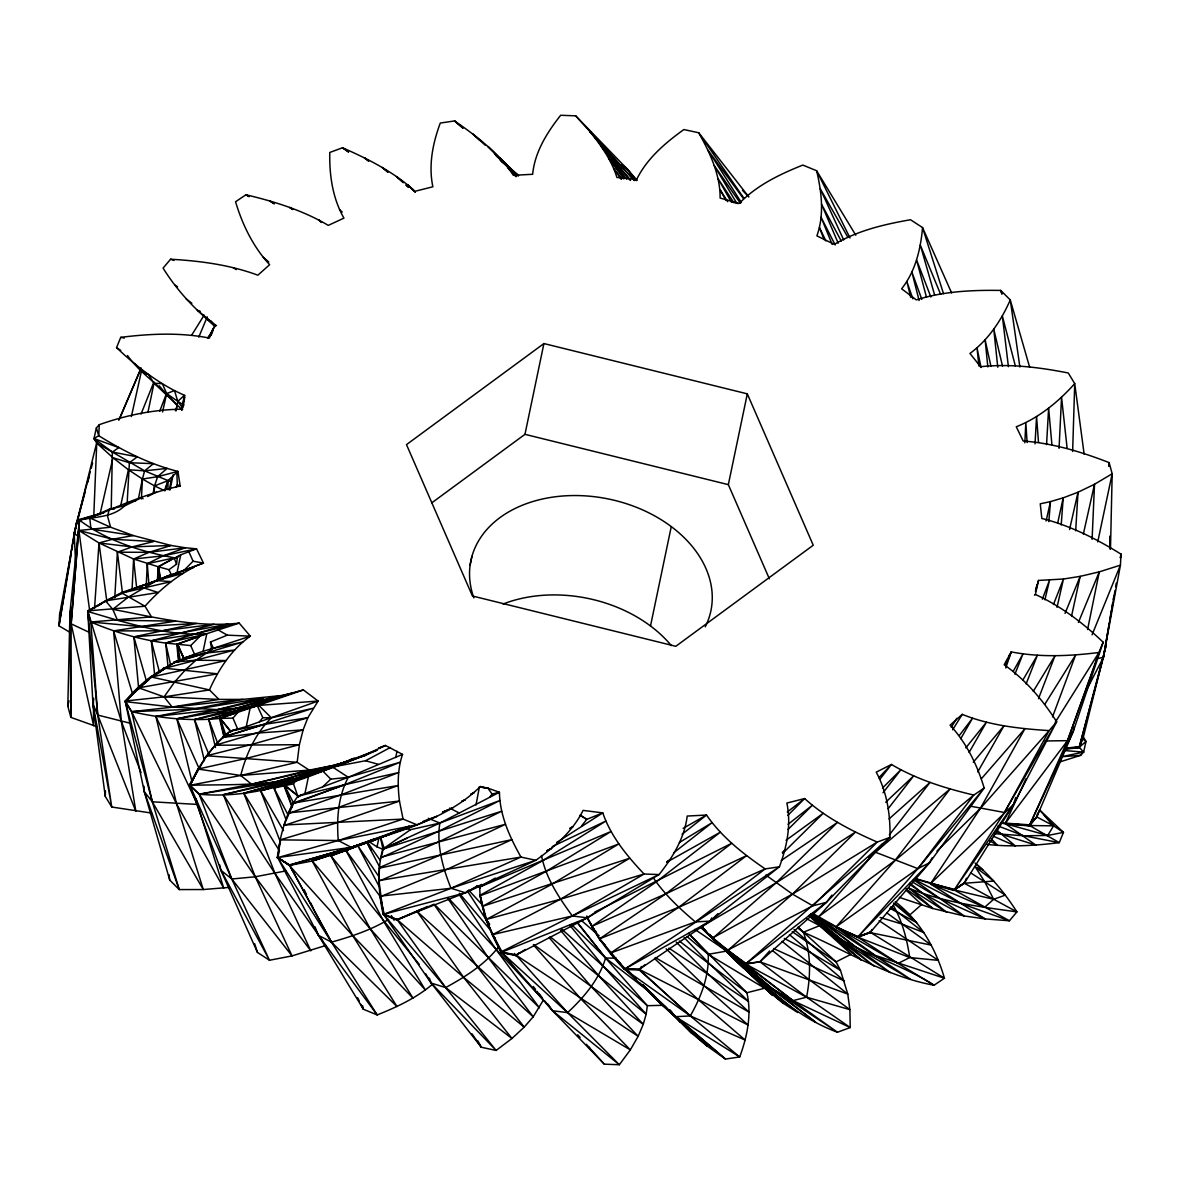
<?xml version="1.0" encoding="UTF-8"?>
<svg xmlns="http://www.w3.org/2000/svg" width="1180" height="1180" viewBox="0 0 1180 1180"><rect width="100%" height="100%" fill="white"/><g stroke="black" fill="none" stroke-linecap="round" stroke-linejoin="round"><path stroke-width="1.5" d="M167.958 489.671L168.017 480.599L177.9 471.395C149.639 464.3 123.354 451.025 98.722 435.7L96.377 427.883L99.297 424.682C126.053 415.154 154.388 409.401 182.723 409.18M97.011 726.718L70.859 717.381L67.82 706.23L69.945 612.671L79.502 519.466L104.091 512.4M1110.483 548.995L1112.179 473.77L1109.141 462.619C1081.573 451.896 1052.84 443.178 1023.193 441.025L1016.26 426.762C1039.108 417.764 1058.475 401.731 1074.729 383.618L1068.254 372.983C1039.447 367.319 1009.874 363.543 980.521 366.729L969.975 353.44C988.235 339.929 1001.23 320.532 1010.272 299.927L1000.758 290.428C972.409 289.985 943.528 291.254 916.314 299.897L901.623 288.79C915.356 271.489 920.695 249.187 922.554 227.578L910.518 219.745C884.189 224.318 857.506 230.616 834.304 244.378L816.885 235.853C824.451 214.922 821.605 191.942 816.649 170.761L802.828 165.067C779.818 174.271 756.631 185.334 739.241 203.462L720.125 198.048C720.272 174.655 709.932 152.766 698.737 132.765L683.869 129.549C665.255 142.928 646.92 158.489 636.654 179.448L616.919 177.472C611.697 160.303 601.033 145.509 589.985 131.629L634.383 180.555L575.663 115.832L560.662 115.271C547.137 132.411 534.747 152.058 532.652 174.286L513.374 175.319C498.447 152.81 476.543 136.098 454.551 120.935L440.288 123.045C432.75 143.222 428.34 165.392 432.868 186.779L415.065 191.278C394.031 172.147 368.367 159.049 342.495 147.766L329.781 152.456C329.279 174.994 332.583 198.314 343.941 218.123L328.276 225.38C302.935 210.335 274.468 201.544 245.956 194.774L235.558 201.751C242.402 224.761 253.257 246.945 269.63 264.689L257.874 275.191C229.967 264.836 200.157 260.898 170.584 259.231L163.076 268.096C176.587 289.838 194.081 308.776 213.905 324.898L210.807 320.916M151.556 813.064L111.746 807.017L105.271 796.382L105.433 790.895M1072.635 451.424L1074.729 383.618L1084.14 454.182M111.245 508.55L112.351 452.029L94.002 438.577L96.377 427.883M536.915 991.259L543.405 1000.05L533.212 1016.806L524.2 1027.131L463.563 977.291L397.129 919.589L383.146 914.456C378.5 892.995 376.966 870.575 382.704 849.158L439.845 823.05L499.435 792.267C499.819 815.483 509.745 837.225 520.985 857.078L535.853 860.294C554.482 846.915 572.802 831.354 583.067 810.394L602.788 812.887C610.842 836.502 627.155 856.12 644.059 874.011L659.06 874.572C672.6 857.565 684.577 838.051 687.202 816.058L706.525 815.041C721.732 837.136 743.238 853.907 765.171 868.908L779.434 866.798C786.971 846.621 791.382 824.451 786.854 803.064L804.657 798.565C825.705 817.696 851.355 830.794 877.242 842.077L889.941 837.387C890.517 815.011 887.05 792.016 876.209 772.163L891.461 764.463C916.786 779.508 945.254 788.299 973.78 795.069L984.179 788.092C977.32 765.083 966.479 742.899 950.092 725.154L962.246 714.357C989.755 725.538 1019.756 728.694 1049.153 730.612L1056.66 721.747C1042.663 699.902 1025.538 679.724 1004.18 664.768L1011.245 651.891C1040.155 657.54 1069.936 656.124 1098.993 652.481L1103.167 642.23C1083.137 623.055 1060.761 605.945 1035.376 594.484L1034.506 595.177M434.151 904.588L477.782 967.32L524.2 1027.131L511.958 1038.474L496.131 1050.451L481.263 1047.235L431.172 983.073L383.264 913.881L378.972 880.575L379.429 867.61L439.034 841.738L501.707 811.206L382.704 849.158L383.146 850.072L380.506 837.741M127.101 504.111L129.387 462.737L137.234 456.867L112.351 452.029L96.686 443.016L94.002 438.577L98.722 435.7L99.297 424.682M93.781 515.867L96.775 442.412L74.192 533.375L59 625.857L69.841 632.259M157.427 581.342L158.061 566.71L180.747 554.807L196.529 548.818L203.462 563.081L138.311 587.227M1092.105 539.304L1094.509 484.272L1112.179 473.77L1097.739 541.915M146.276 585.472L147.264 563.73L163.106 555.869L185.422 547.771L196.529 548.818L163.106 555.869L133.591 559.01L99.002 542.962L78.913 530.484L79.502 519.466M797.606 927.923L803.388 932.244C846.562 950.844 887.05 976.745 934.044 985.226L944.442 978.25L870.132 932.185L857.432 936.876L836.222 926.684L812.519 913.32M1024.845 442.825L1025.833 422.588L1027.102 442.515M1059.065 448.356L1061.543 397.321L1067.118 448.149M132.027 590.221L133.591 559.01L148.99 552.328L171.056 545.47L185.422 547.771L148.99 552.328L117.395 552.196L114.77 597.862M141.423 498.963L142.426 479.021L144.609 470.85L153.429 463.666L129.387 462.737L112.956 457.737L96.686 443.016M158.061 580L158.061 566.71L133.591 559.01L136.511 586.504M90.241 471.823L76.567 522.681L59.575 614.839L59 625.857L71.331 553.45M158.061 566.71L168.961 569.704L176.543 564.158L177.398 556.842M1035.022 443.901L1036.571 416.555L1038.488 442.235M149.447 583.023L121.924 592.434L87.748 610.871L144.993 606.225C158.931 590.59 175.171 576.843 193.889 567.255L168.46 575.663L149.418 583.554L154.565 581.932M1046.557 444.595L1048.622 408.236L1051.911 444.698M71.552 607.464L69.945 612.671L70.859 717.381L71.169 623.837L79.517 520.144L104.047 512.504M1075.688 530.808L1078.019 492.222L1094.509 484.272L1083.343 534.157M94.533 608.541L99.002 542.962L112.587 539.245L133.355 535.558L171.056 545.47L132.057 546.915L99.002 542.962L106.716 600.413M154.049 493.225L154.58 485.909L157.589 476.705L167.073 468.416L144.609 470.85L128.399 469.728L112.956 457.737L99.902 514.76M1061.204 524.967L1063.195 497.857L1078.019 492.222L1069.567 529.54M79.385 520.587L71.169 623.837L93.633 725.715L93.382 698.221M1048.813 521.619L1050.466 501.603L1063.195 497.857L1057.723 522.858M277.374 857.063L289.336 865.442L312.213 861.002L352.82 935.725L396.981 1006.54L331.477 942.142L289.395 864.896L277.256 857.639L289.395 864.896L331.477 942.142L377.172 1014.933C396.524 1007.189 415.788 998.25 431.88 984.784M975.063 863.023C991.628 876.858 1005.286 893.791 1016.924 911.904L1009.416 920.769L985.167 918.925L930.607 884.012L953.853 890.428L964.37 882.876L953.971 889.853L915.695 878.554M105.271 796.382L92.955 704.106L93.618 698.707M278.303 854.482L280.176 839.865C283.628 824.555 288.466 808.979 297.862 796.19L348.307 777.281L402.542 754.374L385.432 745.465L378.957 748.061M986.863 844.393C1010.95 847.107 1035.288 845.662 1059.271 842.638L1063.446 832.387L1053.592 825.838L1029.565 825.543L1001.127 823.139L1029.226 825.985L1036.777 816.929L1073.402 731.04L1073.874 727.411M277.256 857.639L280.176 839.865L337.554 822.622L399.459 801.087C397.557 785.526 397.409 769.36 402.542 754.374M1059.566 762.014L1080.703 755.318L1083.623 752.117L1079.198 747.25L1103.433 657.319L1115.041 590.413M1115.631 586.784L1116.236 583.156M169.345 489.774L171.631 477.944M183.018 407.483L184.744 397.306M71.951 549.821L72.57 546.207M73.175 542.579L76.567 522.681L78.234 519.451M688.545 933.38L746.866 992.734C751.911 1014.21 747.206 1036.63 739.713 1056.956L690.285 1015.921L639.177 969.901L641.522 966.45M1109.288 622.937L1103.433 657.319L1085.954 691.2M1109.908 619.308L1111.442 610.267M1112.062 606.638L1112.681 603.024M1113.301 599.396L1113.905 595.782M476.012 804.952L479.404 786.927L487.93 788.166L499.435 792.267L492.06 794.066L490.098 796.707M153.179 493.048L154.58 485.909L168.017 480.599L170.702 481.617M204.435 760.746L194.494 719.608L303.408 689.946L318.113 701.053L246.266 726.57L229.953 731.202L230.144 732.249L230.897 731.379L220.173 718.384C190.555 721.481 160.583 718.237 131.644 711.658L125.08 701.584C147.5 673.205 179.581 657.599 213.492 648.263L250.322 636.168L239.201 623.114C196.573 627.893 154.329 617.229 112.764 609.323L105.581 600.885L87.984 611.535L121.348 721.437L141.04 772.664M1026.01 778.771L1005.448 823.124L1029.756 824.85L1036.777 816.929L1029.344 825.425L1005.316 823.699L1035.907 845.116L1002.808 834.688L996.274 831.502M138.385 498.875L142.426 479.021L128.399 469.728L120.714 505.571M1087.591 629.53L1099.288 571.858L1120.425 565.161L1121 554.143C1096.382 538.817 1070.083 525.543 1041.822 518.448L1040.244 503.816L1050.466 501.603L1046.114 521M162.56 411.997L166.675 393.545L174.478 390.61L185.024 395.625M85.874 518.522L100.492 513.875C125.67 502.739 152.795 491.927 180.186 486.042L177.9 471.395L157.589 476.705L142.426 479.021L154.58 485.909L164.463 490.644L168.017 480.599L144.609 470.85L112.351 452.029L118.856 447.603L94.002 438.577L95.846 441.128M87.748 610.871L92.955 704.106L111.746 807.017L97.748 715.08L90.786 622.008L87.63 611.432L105.581 600.885L121.879 593.053L156.66 580.59L183.166 573.288L168.46 575.663L149.418 583.554M147.957 412.218L153.887 383.78M181.587 410.168L184.596 396.465M169.994 489.921L173.15 474.847M212.267 332.539L213.019 328.955L215.542 325.075L197.237 310.193L200.187 311.284M228.787 887.434L203.285 889.543L179.242 889.573L152.323 801.81L125.419 702.1L138.694 687.822L151.276 676.405L151.453 677.468L169.655 665.653M175.392 573.878L176.926 573.067L180.747 554.807M202.99 651.935L206.795 633.69L239.201 623.114L194.007 634.25L165.672 643.071C139.874 639.59 114.711 632.2 90.786 622.008L151.468 616.86L144.993 606.225L121.879 593.053L171.1 581.607L156.66 580.59L128.31 597.124L112.764 609.323L117.543 620.297C146.438 628.129 176.749 636.02 206.795 633.69M325.842 945.46L292.035 955.903L269.483 960.255L257.447 952.422L220.926 870.265L189.641 784.715C199.759 764.729 211.987 745.037 229.953 731.202L265.397 724.196L307.832 717.764L318.113 701.053L258.863 705.389L194.494 719.608L209.14 754.964M246.266 726.57L250.116 708.162L303.408 689.946L208.713 719.343L215.512 747.515M288.451 813.492L341.404 794.686L398.634 772.561L344.752 784.7L293.068 803.108L398.132 785.526L338.778 807.312L283.761 825.587L293.525 803.58L344.752 784.7L400.271 762.177L348.307 777.281L330.784 779.139L322.435 787.06M304.779 794.273L308.614 775.88L345.917 761.513M383.485 849.585L377.04 846.886L378.883 838.051M395.713 757.457L396.996 751.336M382.704 849.158L410.448 829.702L439.845 823.05L499.877 800.497L438.945 831.133L380.934 857.801L382.704 851.621M379.311 868.185L511.751 839.673L444.506 870.457L380.196 896.712L383.839 914.707L445.642 987.572L496.131 1050.451L431.172 983.073L425.611 973.662M378.854 881.15L440.671 854.866L505.453 824.289L381.051 857.226M470.112 565.161L471.971 556.282M431.865 502.798L524.967 434.329L543.921 343.557L747.309 393.854L813.241 545.234L675.801 646.301L472.428 595.989L406.495 444.624L543.921 343.557M552.211 846.606L605.856 821.059L542.476 860.781L480.068 895.281L486.425 919.427L492.517 935.165L501.058 952.437L516.029 955.077L638.144 1036.306L630.327 1049.876L619.338 1064.729L604.337 1064.168L552.55 1010.729L501.175 951.862L485.644 919.102L480.068 895.281L479.655 887.065L495.334 878.082M650.505 625.975L671.273 526.605M666.169 948.809L704.003 985.536L748.135 1025.066L639.265 969.37L624.146 969.37C609.662 953.086 595.207 936.153 586.77 916.005M599.602 939.324L604.647 944.664L599.602 939.324L586.888 917.347M769.36 578.82L728.34 484.641L747.309 393.854M798.034 927.185L836.06 961.877L840.47 970.358L847.771 994.076L849.895 1009.652L850.22 1027.544L837.505 1032.235C787.385 1014.063 752.279 971.892 712.425 938.543L775.909 882.994L837.476 822.386L781.234 860.471M812.4 913.895L910.341 979.149L855.987 947.142L818.124 917.524L882.566 843.612M818.124 917.524L836.104 927.244L857.432 936.876L898.069 963.426L934.044 985.226C894.115 959.34 843.567 949.826 808.993 915.739M1005.67 665.889L1006.791 660.52M67.82 706.23L68.956 700.846M176.13 410.832L177.797 401.377L174.478 390.61C153.105 379.311 133.974 364.296 116.555 347.613L120.729 337.362C150.126 333.675 180.275 332.288 209.494 338.1M1071.573 615.99L1080.187 576.356L1099.288 571.858L1078.402 622.465M76.567 522.681L74.192 533.375L75.668 564.512M131.364 416.57L141.674 370.048M993.958 833.64L1023.738 835.779L1047.722 835.47L1053.592 825.838L1036.777 816.929L1037.559 813.359M1080.703 755.318L1061.204 756.764L1083.623 752.117L1085.998 741.424L1083.373 737.043L1105.808 646.625L1105.631 642.967M1035.376 594.484L1038.518 580.442L1063.475 579.011L1080.187 576.356L1065.038 613.438M1057.014 607.317L1063.475 579.011L1053.46 604.499M1044.905 599.809L1049.507 580.236L1042.353 599.189M1035.435 591.298L1038.518 580.442M1008.871 657.806L1011.245 651.891L1005.744 667.983M85.329 491.219L74.192 533.375L78.426 536.472M87.645 482.428L89.031 477.163M1066.809 748.046L1079.405 746.616L1105.808 646.625M91.184 468.327L92.601 463.062M212.135 332.185L213.019 328.955L209.848 336.92M483.623 884.912L479.655 887.065L480.172 887.891L479.655 887.065L611.063 831.487L546.03 871.43L482.62 906.314L629.736 858.214L560.485 899.219L492.635 934.604L502.09 952.024L516.029 955.077L567.595 1012.647L619.338 1064.729L552.55 1010.729L544.629 1000.758M211.205 335.327L213.019 328.955L210.084 336.58M165.141 490.733L168.017 480.599M1035.612 589.705L1037.205 584.498M981.406 778.741L1024.889 728.768L980.285 808.492L930.725 883.437L954.561 889.396L964.326 883.274L1013.473 804.509L1015.7 797.518M206.456 756.351L215.203 745.244L307.832 717.764L303.127 729.874L252.033 744.359L206.574 755.775L189.523 785.275L199.169 794.214C245.469 798.491 290.457 785.319 332.509 767.029L348.307 777.281C338.026 796.559 336.566 819.127 338.262 840.529L351.271 847.343C395.861 831.679 445.878 820.705 480.481 786.382M1029.226 825.985L1073.402 731.04L1103.167 642.23L1067.517 740.671L1029.756 824.85M577.241 922.288L605.561 958.042C599.101 979.754 583.805 997.425 567.595 1012.647L552.55 1010.729L547.609 1003.767M175.363 410.67L177.266 405.492C162.353 387.217 141.408 374.768 127.484 355.534M1052.516 716.894L1075.629 654.959L1044.772 704.372M159.684 411.333L166.218 394.253L159.256 385.83M1038.474 698.678L1055.009 655.741L1033.267 691.362M1026.128 683.899L1037.397 655.239L1022.721 680.329M1036.777 816.929L1039.551 809.908L1063.446 832.387L1047.722 835.47L1005.316 823.699M1014.903 674.223L1022.986 653.897L1013.133 671.479M141.025 414.077L153.946 381.907M59.575 614.839L60.947 611.447M1092.075 634.796L1120.425 565.161L1103.433 657.319L1096.53 658.75M1079.405 746.616L1083.373 737.043L1079.081 747.825L1064.817 749.064M198.771 337.156L207.252 316.86M913.099 882.36L939.855 898.511L985.167 918.925L964.237 915.975L932.746 908.482L909.308 888.348C943.543 902.405 980.58 906.786 1016.924 911.904L964.326 883.274L966.45 878.215M118.826 420.272L141.113 367.954M119.505 418.797L141.025 368.529M378.721 748.194L385.432 745.465C356.552 759.345 326.181 771.484 294.823 778.741C260.426 785.91 225.174 784.42 190.275 785.261L198.034 769.05L245.838 758.519L299.381 744.713L303.127 729.874L258.759 732.972L223.227 737.367L215.203 745.244L299.381 744.713L297.168 762.265L309.204 770.098L331.757 765.746L350.534 760.687L294.823 778.741L243.847 793.27L275.014 873.539L310.812 950.844L255.249 876.784L199.169 794.214L189.641 784.715M175.909 487.458L177.295 484.685L176.882 473.033M711.747 917.937L710.095 921.123L639.265 969.37L624.264 968.795L599.72 938.764L665.786 893.85L731.703 843.287L595.03 911.963M639.811 982.925L658.942 1002.056L675.55 1016.703L690.285 1015.921C700.935 997.248 709.254 976.199 708.207 954.34L689.828 934.59M1013.473 804.509L1056.66 721.747L1004.446 812.489L954.561 889.396L1013.473 804.509L930.725 883.437M857.314 937.451L870.117 932.598L929.501 862.757L932.053 857.89M977.748 771.927L1003.974 725.818L973.279 762.206M969.105 752.427L986.465 722.175L965.815 747.869M960.727 738.695L972.467 718.325L959.266 735.553M207.739 338.321L215.129 325.828M1073.402 731.04L1067.517 740.671L1005.448 823.124M210.586 649.28L211.5 647.805L210.438 642.038L227.283 635.15L250.322 636.168C231.619 649.443 218.639 669.193 209.45 689.917L164.079 696.879L125.198 701.023L151.438 677.04L174.242 662.585L242.726 642.053L213.492 648.263L195.983 660.195L185.526 669.694L174.714 681.878L164.079 696.879L172.133 707.027L217.253 709.637L248.464 707.322L293.569 692.822L176.867 718.797L191.883 781.234M951.272 727.308L956.818 718.34M952.658 729.801L962.246 714.357M191.617 335.253L204.169 315.134M1055.215 722.352L1098.993 652.481L1067.517 740.671L1045.244 740.966M895.251 901.727C919.972 920.651 935.902 948.69 944.442 978.25L875.132 955.343L836.104 927.244L858.185 936.551L870.117 932.598L872.094 929.515M181.558 410.006L184.346 395.359L177.797 401.377L166.675 393.545L162.339 383.707L154.049 383.205L148.311 374.414L140.45 370.092L134.594 363.455M929.501 862.757L984.179 788.092L917.863 868.642L858.185 936.551L929.501 862.757L917.863 868.642L836.222 926.684L894.942 860.544L950.062 788.992L868.598 857.904M228.138 733.547L223.227 737.367L312.862 708.31L271.356 717.868C255.485 733.37 246.119 754.226 240.735 775.467L190.275 785.261M498.373 947.157C484.508 964.783 465.082 976.952 445.642 987.572L431.172 983.073L429.417 978.22M136.039 500.63L127.219 502.946C115.434 517.769 96.2 516.339 79.517 520.144C107.469 541.325 142.573 552.166 176.867 558.258L178.741 556.075M703.9 924.486L701.038 927.465L712.425 938.543L745.244 964.267L759.905 961.788L826.369 902.39L831.93 895.119M883.024 792.768L900.856 769.773L882.566 787.96M286.194 820.1L273.967 788.078L293.466 783.815L296.062 780.481L308.614 775.88M888.127 808.757L913.659 775.894L885.708 802.223M889.351 834.865L930.017 782.443L889.042 818.935M880.147 778.889L891.461 764.463L878.761 777.797M581.578 825.956L586.755 819.363L602.788 812.887L556.65 842.49M1029.344 825.425L1036.851 816.545M259.512 721.732L262.816 717.691L271.356 717.868L258.863 705.389L208.713 719.343L217.754 743.429M224.274 736.158L220.173 718.384L232.976 718.104L238.006 712.263L250.116 708.162M207.828 337.701L210.571 334.545M769.596 950.992L759.905 961.788L745.362 963.706L712.543 937.982L701.156 926.89L775.909 882.994L855.441 832.106L792.444 894.115L727.293 950.888L772.635 988.914L815.719 1022.264L743.194 967.63L709.342 934.545M198.004 806.176L223.743 888.142L176.587 803.949L131.644 711.658L125.641 701.658L138.694 687.822L217.371 673.824L163.371 668.072L163.519 669.119L151.438 677.04L209.45 689.917L218.964 699.416L243.006 699.386L280.294 695.639L234.614 708.87L176.867 718.797L199.184 768.726M826.369 902.39L889.941 837.387L746.217 963.529L727.411 950.328L812.799 905.827L826.369 902.39L746.217 963.529M183.8 570.56L193.078 561.208L203.462 563.081L176.926 573.067M170.554 664.591L165.672 643.071L190.732 645.563L200.143 636.123L205.025 634.324L165.672 643.071L168.032 666.862M787.753 815.424L804.657 798.565L787.281 812.032M787.989 829.511L812.356 805.247L788.092 824.289M782.62 853.42L823.198 813.3L786.057 840.263M936.95 851.105L980.285 808.492L1049.153 730.612L1004.446 812.489L969.975 806.102M717.971 913.63L710.095 921.123L625.179 968.795L610.606 953.012L678.736 907.273L746.542 855.648L665.786 893.85L591.918 926.3L656.154 881.976L720.346 832.18L666.715 862.226M782.296 852.432L784.921 849.925M138.576 688.397L148.872 679.65M293.466 783.815L298.186 797.179L297.862 796.19L344.752 784.7M644.914 964.783L639.265 969.37L690.285 1015.921L745.2 1040.082L698.59 999.947L654.546 958.558M682.07 834.275L706.525 815.041L683.146 828.36M673.588 852.904L712.071 822.667L679.4 842.476M124.652 504.922L127.219 502.946M818.242 916.948L894.942 860.544L973.78 795.069L917.863 868.642L875.796 852.344M518.964 952.968L515.955 955.623L501.795 952.57C491.278 934.914 483.49 915.444 480.068 895.281M915.577 879.13L954.34 890.059L964.37 882.876M525.469 949.443L516.029 955.077L587.389 917.848L596.416 911.506M625.179 968.795L779.434 866.798L710.095 921.123L695.359 921.904L610.606 953.012L624.884 969.37L690.285 1015.921M569.807 828.552L572.934 826.649L569.793 828.434M388.603 919.427C370.977 930.106 351.212 936.581 331.477 942.142L318.453 935.327L277.875 857.993L331.477 942.142M502.09 952.024L587.389 917.848L659.06 874.572L572.359 915.946L501.175 951.862M98.102 605.841L101.052 604.086M162.619 579.115L168.46 575.663M176.543 564.158L174.139 557.904L158.828 566.71L159.595 579.159M475.909 886.785L465.451 892.773L397.129 919.589L383.264 913.881M712.543 937.982L792.444 894.115L877.242 842.077L812.799 905.827L792.444 894.115L765.864 875.088M288.274 815.336L273.967 788.078L332.509 767.029L365.52 760.746L390.433 747.471M421.953 909.013L397.055 920.135L383.839 914.707M163.519 669.119L169.64 665.461M481.72 884.395L465.451 892.773L384.134 914.19L380.314 896.136L450.981 888.289L535.853 860.294L465.451 892.773L450.981 888.289L384.134 914.19M546.797 850.824L551.679 848.317L546.797 850.75M147.589 496.515L156.542 491.986M396.259 831.104L372.615 840.927L312.213 861.002L370.299 928.911L425.346 990.005L384.134 922.126L346.02 850.544L312.213 861.002L390.108 834.113L408.708 826.325M422.086 909.175L417.174 911.565L463.563 977.291L511.958 1038.474L445.642 987.572L397.129 919.589L427.558 906.491M105.463 601.461L121.938 593.51L121.924 592.434M406.997 838.213L384.356 848.641L380.668 837.653M401.761 828.788L390.108 834.113L330.961 855.913L370.299 928.911L412.941 998.088L352.82 935.725L289.336 865.442L278.141 857.506L280.176 839.865L338.262 840.529L416.909 824.776L436.703 816.383L423.03 821.339M279.498 850.942L243.847 793.27L310.871 774.847L365.579 755.303L377.143 750.097L310.871 774.847L260.677 790.91L280.486 842.255M433.724 904.293L417.174 911.565L533.212 1016.806L488.564 958.057L447.559 898.01M362.688 843.346L346.02 850.544L380.535 896.962M362.57 843.184L346.02 850.544L373.278 839.614M100.624 513.315L89.739 517.873L90.978 529.038L133.355 535.558L110.581 527.224L89.739 517.873L109.297 509.229L125.228 505.571L141.703 497.621L143.105 498.771M349.265 760.141L354.28 758.076M401.569 828.994L372.615 840.927L289.336 865.442L351.271 847.343L416.909 824.776L403.073 819.082L283.879 825.012M879.144 920.71L938.336 960.358L909.692 957.555L898.069 963.426L836.104 927.244L857.919 937.2L870.132 932.185M351.891 759.153L323.379 770.806L260.677 790.91L283.495 830.632M798.226 927.318L803.388 932.244L819.643 925.651L861.135 959.93L811.073 916.565M599.72 938.764L678.736 907.273L765.171 868.908L695.359 921.904C679.842 908.718 664.694 894.661 653.233 877.684M291.917 805.542L284.351 785.069L296.062 780.481L283.775 785.216L292.139 807.341M373.396 839.305L330.961 855.913L419.269 964.385M131.806 589.72L136.733 587.832L136.733 586.77M480.732 895.561L618.822 843.936L551.827 884.292L486.425 919.427L560.485 899.219L644.059 874.011L572.359 915.946L492.635 934.604M289.395 864.896L351.271 847.343L409.372 826.295M200.143 636.123L177.472 644.25L178.962 660.505M300.015 795.792L302.493 794.922M197.768 636.949L176.779 644.133L178.578 662.216M226.073 735.789L220.173 718.384L238.006 712.263L219.524 718.399L223.772 736.173M180.23 660.387L177.472 644.25L183.888 658.322L194.685 654.664L190.732 645.563M238.493 728.842L229.953 731.202M181.543 659.561L174.109 662.039L174.242 663.072M365.579 755.303L294.823 778.741L223.389 794.671L255.249 876.784L292.035 955.903L231.781 878.997L220.926 870.265L219.701 864.881M265.397 724.196L222.917 736.851L223.182 737.825M147.825 584.041L136.688 587.345L143.119 587.64L158.179 592.522L105.581 600.885M79.385 520.041L100.492 513.875M163.519 668.662L234.599 650.033L205.482 653.13L174.109 662.039L195.983 660.195L225.955 660.564L151.438 677.04M350.534 760.687L275.043 782.001L223.389 794.671L275.014 873.539L322.671 940.962M285.707 870.943L255.249 876.784L231.781 878.997L190.024 785.733L198.034 769.05L240.735 775.467L309.204 770.098L251.591 784.213L199.169 794.214L231.781 878.997L269.483 960.255L220.926 870.265M183.888 658.322L177.472 644.25L183.77 658.897L183.018 659.074L182.989 657.998L205.482 653.13M174.139 557.904L147.264 563.73L148.857 583.702M687.276 936.728L708.207 954.34L726.644 951.065L741.099 965.004M199.169 794.214L275.043 782.001L331.757 765.746L251.591 784.213L240.735 775.467L297.168 762.265L206.574 755.775M378.972 880.575L520.985 857.078L450.981 888.289C442.78 867.728 436.452 845.337 439.845 823.05L428.296 818.301M351.271 847.343L278.141 857.506L338.262 840.529L403.073 819.082L399.459 801.087L288.569 812.917L293.068 803.108M89.621 610.429L78.913 530.484L110.581 527.224L107.542 516.073L109.297 509.229L114.401 509.037M196.175 799.081L197.458 804.436L152.323 801.81L131.644 711.658L243.006 699.386L155.893 716.452L176.587 803.949L203.285 889.543L152.323 801.81L144.285 791.662L125.198 701.023M1064.876 748.872L1079.258 747.309L1085.998 741.424L1083.181 739.359M1064.935 748.504L1079.198 747.25M964.326 883.274L993.811 881.047L975.388 867.079L984.754 881.829L993.663 899.293L984.651 907.287L930.607 884.012M131.644 711.658L196.381 709.15L263.479 697.985L217.253 709.637L155.893 716.452L197.458 804.436M663.263 1005.286L647.348 1005.714L561.665 929.088M571.43 924.427L605.561 958.042L616.226 958.16M624.884 969.37L639.177 969.901M297.862 796.19L298.776 796.22L284.351 785.069L293.599 803.049M1064.567 750.554L1083.623 752.117M90.786 622.008L141.157 626.639L196.529 623.497L133.856 636.861L138.739 689.4M125.641 701.658L172.133 707.027L218.964 699.416L164.079 696.879L138.694 687.822M587.389 917.848L572.359 915.946C558.981 897.729 545.839 878.067 541.487 855.529M479.404 786.927L487.93 788.166L492.06 794.066M479.95 786.647L487.93 788.166M870.117 932.598L931.286 945.121L887.08 913.084M120.729 337.362L124.284 338.055M130.007 723.178L97.748 715.08L92.955 704.106M211.5 647.805L213.492 648.263L210.438 642.038M953.971 889.853L993.663 899.293L1005.375 895.089L970.815 872.979M524.967 434.329L728.34 484.641M78.913 530.484L112.587 539.245L153.621 541.546L132.057 546.915L117.395 552.196L122.381 592.36M365.52 760.746L378.367 764.33M87.984 611.535L117.543 620.297L175.555 621.137L113.605 630.902L121.348 721.437L135.833 811.294L97.748 715.08L87.807 611.977M880.088 917.465L901.83 924.014L923.852 932.569L890.856 906.668M731.792 201.677L738.031 203.58M476.956 885.679L480.437 886.74M476.809 886.224L480.334 887.316M899.337 897.375L932.746 908.482L906.137 888.894M405.227 828.036L410.448 829.702M170.584 259.231L173.947 260.441M975.388 867.079L982.763 869.808L976.538 864.38M998.073 825.985L1023.738 835.779L1059.271 842.638L1029.565 825.543M857.919 937.2L909.692 957.555C907.081 939.369 902.317 921.241 893.216 905.163M889.69 908.202L916.713 922.642L893.54 903.039M773.564 948.514L844.423 980.963L789.45 934.663M993.501 836.296L1015.272 845.898L997.13 830.396M177.295 484.685L180.186 486.042M89.459 632.465L71.169 623.837L69.945 612.671M249.231 196.426L245.956 194.774L249.083 196.662M915.4 880L960.476 903.29L1009.416 920.769L954.34 890.059M449.683 808.079L458.902 812.858M806.943 918.896L819.643 925.651L851.282 954.192L836.06 961.877L792.252 931.654M784.317 938.41L808.359 951.169L840.47 970.358L794.066 929.486M218.285 630.017L227.283 635.15M989.769 840.868L997.661 845.396L991.392 839.01M655.254 957.511L749.034 1012.145L707.027 972.999L676.243 942.097M370.476 842.609L377.04 846.886M274.32 203.594L269.659 200.851L274.07 203.83M579.867 815.262L586.755 819.363L580.722 815.262M708.207 954.34L764.611 988.235L783.476 1003.457L797.739 1012.543L743.194 967.63L701.038 927.465L756.1 977.792L772.635 988.914L837.505 1032.235L792.99 1000.611L727.293 950.888L745.937 964.149L806.574 997.188L850.22 1027.544L792.99 1000.611L772.635 988.914L712.425 938.543M183.903 405.079L177.797 401.377L181.971 407.056M501.397 161.38L518.507 175.687M233.256 267.668L236.251 269.586M909.308 888.348L946.744 912.332L909.928 883.289M174.625 284.911L177.575 286.814M668.986 948.16L748.518 1001.496L708.251 962.556L684.135 937.554M215.542 325.075L216.501 325.709M116.555 347.613L120.773 350.416M348.528 151.792L342.495 147.766L348.425 151.984M292.729 209.421L289.719 207.4L292.566 209.524M694.961 929.427L726.644 951.065L764.611 988.235L746.866 992.734L679.326 941.05M909.5 884.204L922.804 893.378L964.237 915.975L913.497 879.602M140.45 370.092L146.114 374.134M533.655 944.516L643.248 1024.343L638.144 1036.306L591.224 986.583L549.216 937.687M811.073 913.822L890.281 972.6L840.558 939.265L811.176 915.267M368.647 160.982L364.281 157.737L368.588 161.07M895.192 904.013L909.824 914.928L921.639 904.485L906.255 890.31M186.189 298.953L191.853 303.245M577.153 922.539L605.561 958.042L653.676 995.094M745.362 963.706L792.99 1000.611L806.574 997.188L849.895 1009.652L809.185 979.68L772.443 950.534M1044.315 815.41L1053.592 825.838L1039.551 809.908M160.288 579.557L158.71 567.27L158.754 580M550.087 936.654L646.168 1014.225L643.248 1024.343L598.334 975.359L560.5 930.224M621.757 164.669L627.45 169.271L637.082 180.334M284.351 785.069L298.702 796.765M387.851 172.073L382.261 167.457L387.807 172.103M321.697 222.401L318.866 220.07L321.58 222.386M782.06 941.375L847.771 994.076L759.905 961.788L806.574 997.188C810.734 975.742 811.191 952.938 803.388 932.244M810.631 914.161L873.938 966.051L828.655 932.126L809.436 915.061M263.288 257.358L268.745 261.96M462.87 128.001L454.551 120.935L462.87 128.059M500.291 159.772L517.74 175.761M500.276 160.126L518.286 175.569M581.416 920.474L599.16 935.829M339.53 209.642L342.274 212.031M182.236 409.814L154.049 383.205M408.619 187.296L405.935 184.906L408.664 187.414M213.905 324.898L207.193 318.866L214.863 326.565M485.157 145.14L473.18 134.196L479.788 140.405M494.464 153.636L518.404 175.51M501.795 952.57L567.595 1012.647L630.327 1049.876L581.121 999.121L533.375 944.797M624.264 968.795L675.55 1016.703L725.449 1059.065L739.713 1056.956L675.55 1016.703L659.945 1001.555M415.183 191.927L407.38 184.596L415.213 192.119M495.659 155.317L516.825 175.201M663.175 1004.8L642.23 984.651M669.798 1011.009L706.82 1045.804L725.449 1059.065L658.942 1002.056L642.377 984.533M745.037 968.795L772.62 995.404L722.308 947.009M504.45 163.297L516.117 174.625M618.305 961.169L610.488 953.588L620.695 963.794M627.406 970.004L631.315 973.78M643.026 985.138L656.036 997.764M516.928 174.714L488.019 146.556L515.837 174.891M705.699 930.696L701.82 926.875L706.791 931.994M709.564 934.516L718.62 943.425M722.499 947.245L743.194 967.63L783.476 1003.457L733.562 958.779L723.399 947.732M434.402 904.367L539.437 1007.853L496.308 949.871L459.728 895.296M144.285 791.662L169.728 880.073L179.242 889.573L144.285 791.662L143.975 786.234M625.798 968.898L635.99 979.105M322.361 770.629L330.784 779.139M669.222 1010.257L691.981 1033.444L706.82 1045.804L658.942 1002.056L642.525 984.71M515.822 174.581L499.391 157.663L515.572 175.289M664.178 1005.419L666.7 1008.015M669.237 1010.626L691.981 1033.444L642.775 984.695M575.663 115.832L627.45 169.271L636.492 180.643M742.456 190.319L748.828 196.927L698.737 132.765L743.99 198.358M716.053 940.475L719.8 944.398M543.405 1000.05L449.226 899.027M516.221 176.395L507.666 167.177L515.955 176.69M669.901 1010.198L680.609 1022.337L669.399 1010.139M468.563 890.015L482.296 904.898M577.684 1034.786L580.147 1037.5M586.312 1044.285L590.015 1048.371M588.422 1046.631L604.337 1064.168M587.316 917.952L594.204 929.56M591.8 926.875L596.608 932.362M605.561 958.042L647.348 1005.714L646.168 1014.225L602.921 965.742L569.866 925.341M182.989 657.998L183.77 658.897M669.975 1010.095L672.335 1012.823M630.327 180.289L600.9 145.907L626.772 179.124M459.33 893.245L490.924 930.637M589.985 131.629L630.577 180.127M494.818 937.967L492.517 935.165L494.789 938.026M624.854 178.254L608.659 158.356L623.807 178.918M533.301 986.495L535.558 989.342M538.965 993.619L542.357 997.897M220.173 718.384L230.793 731.939M621.668 178.77L613.88 168.784L621.211 179.272M485.644 919.102L489.464 924.265M487.311 921.256L489.553 924.146M318.453 935.327L377.172 1014.933L363.352 1009.239L318.453 935.327L315.031 926.861M743.474 198.609L707.985 150.17L741.424 202.591M627.45 169.271L635.356 180.407M367.423 842.151L380.108 860.205M740.347 203.211L714.269 165.554L736.586 202.945M472 1033.813L481.263 1047.235L477.9 1040.908M514.465 953.455L516.53 956.479M379.208 877.094L357.555 845.323L379.429 886.991M733.931 202.754L718.03 178.637L731.408 202.208M467.324 890.93L489.405 924.678M727.662 201.677L719.859 189.346L725.951 200.423M855.81 235.233L816.649 170.761L850.028 237.991M391.318 915.562L394.091 920.267M847.963 237.446L820.262 188.756L843.671 239.938M366.67 842.181L380.078 867.861M841.311 241.104L821.59 204.317L838.198 243.198M835.189 244.953L821.088 217.282L832.18 244.467M357.658 997.764L359.281 1001.038M360.918 1004.327L363.352 1009.239L362.629 1005.64M304.116 889.573L306.52 894.484M310.532 902.671L312.936 907.582M825.926 240.912L819.451 227.666L824.156 239.673M367.113 842.181L370.859 849.865M168.961 569.704L171.838 575.825M257.358 705.832L262.816 717.691M951.626 292.965L922.554 227.578L943.499 293.658M189.036 552.078L193.078 561.208M232.976 718.104L237.667 729.093M940.652 294.41L920.341 245.13L934.56 294.764M291.032 867.551L292.404 870.943M930.887 297.036L916.595 259.969L926.477 297.227M921.816 299.366L911.889 272.064L919.102 300.531M912.848 298.806L906.86 281.533L910.724 297.345M254.688 943.735L257.447 952.422M132.603 694.047L113.605 630.902L161.911 630.843L214.185 624.308L151.305 640.784L154.654 675.314M1029.609 367.113L1010.272 299.927L1019.889 367.054M146.32 680.683L133.856 636.861L179.596 633.232L228.419 624.043L194.007 634.25L151.305 640.784L159.551 672.556M1015.346 365.918L1002.351 316.019L1008.413 366.67M1002.558 366.243L993.781 329.279L997.764 367.216M990.964 366.434L985.123 339.81L987.837 366.936M981.052 367.511L977.011 347.79L978.899 365.992M1009.165 655.298L1009.328 656.095M151.276 676.405L151.453 677.468M168.947 874.631L169.728 880.073M158.872 567.403L160.008 578.244M1109.79 536.104L1109.908 548.966M503.108 604.013A122.587 88.471 11.8 0 1 671.302 645.608M473.858 597.876A122.587 88.471 11.8 0 1 595.369 496.824A122.587 88.471 11.8 0 1 705.257 626.816M1109.141 462.619L1109.141 466.292L1109.141 462.619M1121 554.143L1120.41 557.771L1121 554.143M670.063 859.719L667.054 861.828L670.063 859.719M474.213 792.547L470.953 794.169L474.213 792.547M465.068 799.848L461.734 801.367L465.068 799.848M452.663 807.931L442.515 812.179L452.663 807.931M403.236 182.517L396.524 176.543L403.28 182.59M1001.982 293.864L1000.758 290.428L1001.835 293.938"/></g></svg>
